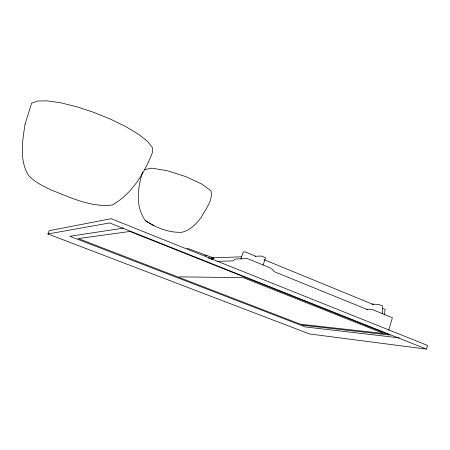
<?xml version="1.0" encoding="UTF-8"?>
<svg xmlns="http://www.w3.org/2000/svg" width="450" height="450" viewBox="0 0 450 450"><rect width="100%" height="100%" fill="white"/><g stroke="black" fill="none" stroke-linecap="round" stroke-linejoin="round"><path stroke-width="0.67" d="M382.14 313.689L382.663 310.928L382.601 305.989L378.984 304.498L371.976 304.082M384.48 315.062L385.065 309.358L382.466 308.289M142.588 172.013C137.666 187.554 135.112 206.612 145.373 220.612L150.21 223.521M426.448 349.127L427.5 345.42L111.189 218.706L49.14 230.681L47.925 233.977L309.504 333.956L426.448 349.127L109.676 222.947L47.925 233.977M388.744 330.216L392.4 317.717L372.763 309.707L369.124 309.144L366.553 309.583L367.633 309.662L274.23 271.659L272.261 269.297L269.758 267.688L247.444 258.587L236.149 258.958L234.658 259.509L233.021 260.899L217.024 261.354M263.171 264.966L265.494 257.738L261.405 256.05L255.088 256.292M240.874 259.183L243.203 252.039L245.284 251.938L255.651 256.196M211.888 259.65L213.626 257.861L211.551 259.358M187.042 248.563L187.678 248.417L214.009 258.142M144.219 169.633L151.881 168.165L167.062 170.662L185.49 176.507L201.679 183.966L210.988 190.839C213.171 200.486 205.566 208.986 201.465 217.08C196.403 223.796 190.254 230.394 181.721 232.284C168.739 232.858 156.021 227.717 145.373 220.612M123.294 228.144L69.846 236.289L305.336 326.947L399.302 337.849M208.131 258.069L241.74 256.798M179.381 276.84L243.394 277.695L382.309 332.927M302.169 324.428L384.919 333.647M204.806 255.223L206.786 255.932M264.066 259.656L373.382 304.56M150.919 223.948L154.069 225.849M25.065 124.2C22.472 140.816 19.164 160.116 28.423 175.224C34.442 182.031 42.784 185.979 50.828 189.833C70.296 197.432 90.793 207.568 112.247 205.003C132.368 193.635 144.613 172.794 152.719 151.796L152.224 147.268L147.487 141.334L138.617 134.342L126.096 126.793L110.773 119.267L93.836 112.388L76.686 106.746L60.756 102.808L47.329 100.873L37.417 101.031L31.635 103.191L25.065 124.2M129.842 231.463L78.261 238.567L303.233 325.277L390.15 335.098L129.842 231.463"/></g></svg>
